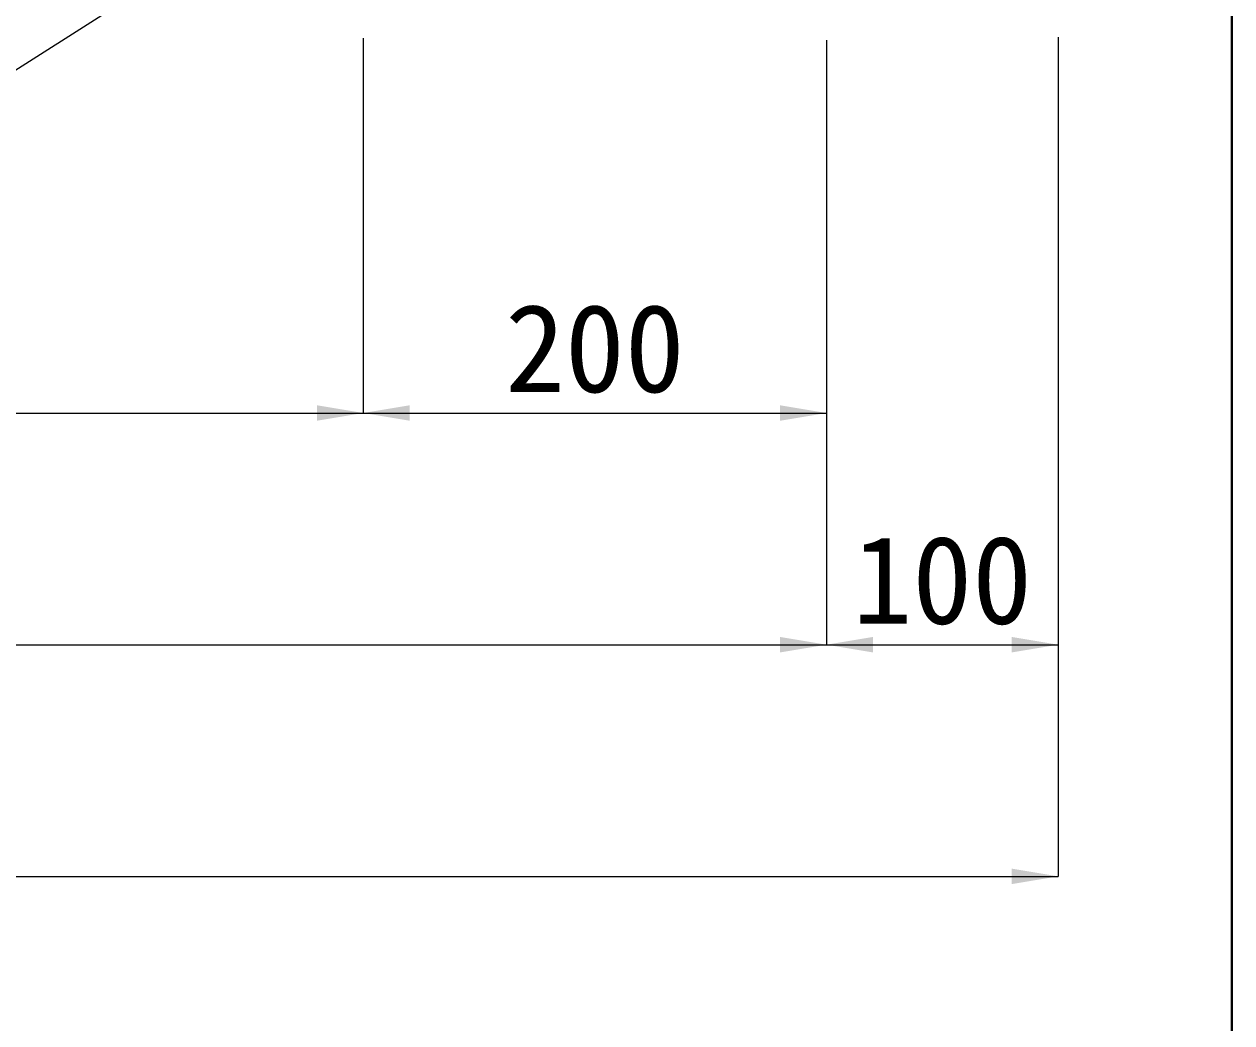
# Model space of a CAD drawing. Units: millimetres at full size. Extents: x 77366 to 106166, y -28085 to 6898.
# Drawn here: x 105444 to 105966, y -25417 to -24986 of the extents above; entities that cross this region are included whole.
import ezdxf
from ezdxf.enums import TextEntityAlignment as Align

# ---------------------------------------------------------------- set-up
doc = ezdxf.new("R2010")
doc.units = ezdxf.units.MM
doc.header["$LTSCALE"] = 50
for name, color, linetype, lineweight in [('図枠', 7, 'Continuous', 5), ('寸法線', 7, 'Continuous', 13), ('引出線', 4, 'Continuous', 13)]:
    doc.layers.add(name, color=color, linetype=linetype, lineweight=lineweight)
doc.styles.add('ＭＳ ゴシック', font='')
doc.styles.get('ＭＳ ゴシック').set_extended_font_data('MS Gothic')

# ---------------------------------------------------------------- blocks, each defined once
blk = doc.blocks.new('filled_arrow')
at = {"color": 0, "linetype": 'Continuous', "lineweight": -2}
blk.add_solid([(7.5, 1.25), (0, 0), (7.5, -1.25)], dxfattribs=at)

msp = doc.modelspace()

# ---------------------------------------------------------------- linework, layer by layer
at = {"layer": '図枠', "lineweight": 40}
msp.add_line((105965.8, -22345.36), (105965.8, -27885.36), dxfattribs=at)
at = {"layer": '寸法線'}
for p, q in [((105590.8, -24991.94), (105590.8, -25153.73)), ((105590.8, -24991.94), (105590.8, -25153.73)), ((105790.8, -24992.83), (105790.8, -25153.73)), ((105790.8, -24992.83), (105790.8, -25253.73)), ((105790.8, -24992.83), (105790.8, -25253.73)), ((105890.8, -24991.49), (105890.8, -25253.73)), ((105890.8, -24991.94), (105890.8, -25353.73)), ((104690.8, -25153.73), (105590.8, -25153.73)), ((105590.8, -25153.73), (105790.8, -25153.73)), ((104490.8, -25253.73), (105790.8, -25253.73)), ((105790.8, -25253.73), (105890.8, -25253.73)), ((104390.8, -25353.73), (105890.8, -25353.73))]:
    msp.add_line(p, q, dxfattribs=at)
at = {"layer": '引出線'}
msp.add_lwpolyline([(105587.07, -24912.65), (105329.55, -25076.35), (104941.33, -25076.35)], dxfattribs=at)

# ---------------------------------------------------------------- block references
at = {"layer": '寸法線', "xscale": 2.67, "yscale": 2.67, "rotation": 180}
for p in [(105590.8, -25153.73), (105790.8, -25153.73), (105790.8, -25253.73), (105890.8, -25253.73), (105890.8, -25353.73)]:
    msp.add_blockref('filled_arrow', p, dxfattribs=at)
at = {"layer": '寸法線', "xscale": 2.67, "yscale": 2.67}
for p in [(105590.8, -25153.73), (105790.8, -25253.73)]:
    msp.add_blockref('filled_arrow', p, dxfattribs=at)

# ---------------------------------------------------------------- texts
at = {"layer": '寸法線', "style": 'ＭＳ ゴシック'}
for s, p in [('200', (105690.8, -25125.73)), ('100', (105840.8, -25225.73))]:
    msp.add_text(s, height=37.98, dxfattribs=at).set_placement(p, align=Align.MIDDLE_CENTER)

doc.saveas('drawing.dxf')
